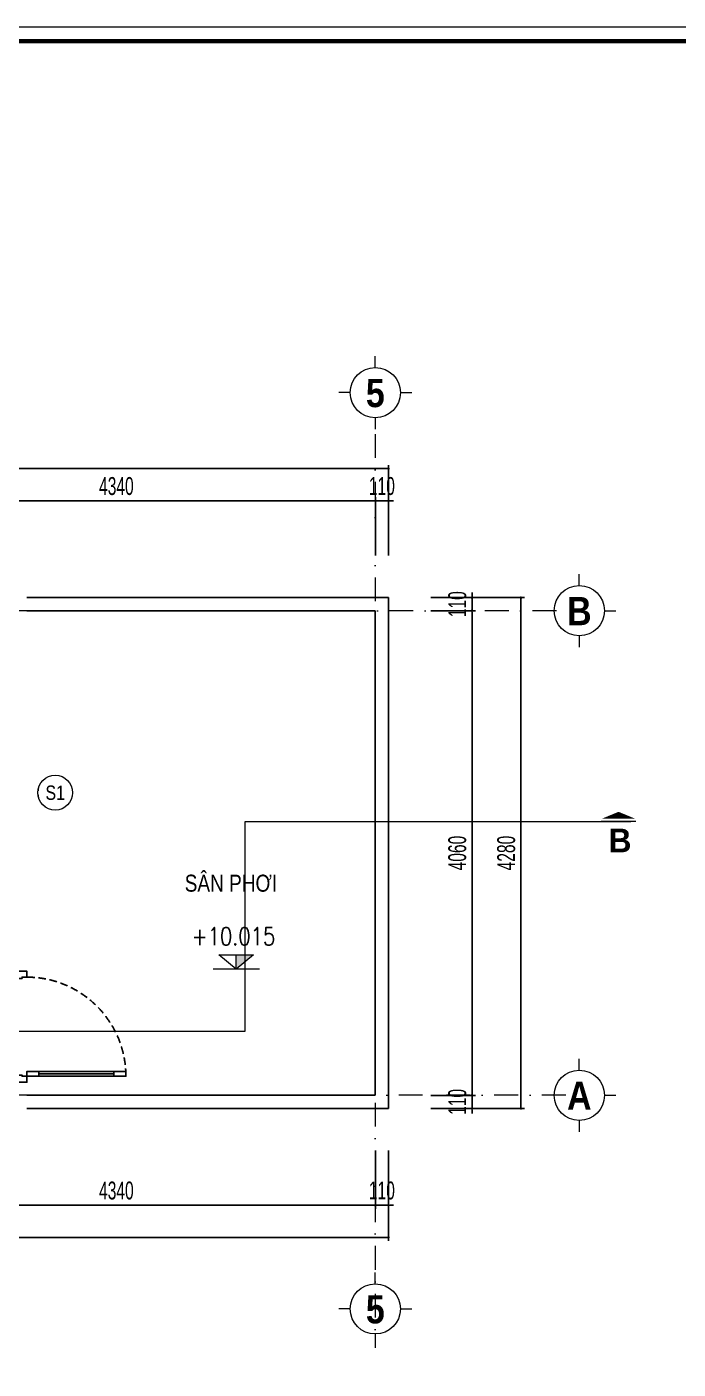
# Model space of a CAD drawing. Header units: millimetres. Extents: x 2565303 to 2664360, y -865723 to -262051.
# Drawn here: x 2645663 to 2651120, y -530047 to -518801 of the extents above; entities that cross this region are included whole.
import ezdxf
from ezdxf.enums import TextEntityAlignment as Align

# ---------------------------------------------------------------- set-up
doc = ezdxf.new("R2010")
doc.units = ezdxf.units.MM
doc.header["$LTSCALE"] = 10
doc.header["$MEASUREMENT"] = 0
for name, pattern in [('ACAD_ISO07W100', [3, 0, -3]), ('DASHDOT', [1, 0.5, -0.25, 0, -0.25]), ('HIDDEN', [9.525, 6.35, -3.175])]:
    doc.linetypes.add(name, pattern=pattern)
doc.layers.get('0').update_dxf_attribs({"linetype": 'CONTINUOUS'})
doc.layers.get('DEFPOINTS').update_dxf_attribs({"color": 10, "linetype": 'CONTINUOUS'})
for name, color, linetype, lineweight in [('- Nội Thất', 83, 'CONTINUOUS', 25), ('-thay1', 7, 'CONTINUOUS', 18), ('A-WIPEOUT', 254, 'ACAD_ISO07W100', 0), ('LC Dim', 8, 'CONTINUOUS', 13), ('LC ISO', 153, 'CONTINUOUS', 13), ('LC Khac', 4, 'CONTINUOUS', 9), ('LC MANH DUT', 35, 'HIDDEN', 5), ('LC Net manh', 250, 'CONTINUOUS', 5), ('LC Net truc', 134, 'DASHDOT', 5), ('LC Text1', 20, 'CONTINUOUS', 13), ('LC Text2', 7, 'CONTINUOUS', 13)]:
    doc.layers.add(name, color=color, linetype=linetype, lineweight=lineweight)
doc.layers.add('Khungten_LCDI', color=7, linetype='CONTINUOUS')
doc.layers.add('M3', color=3, linetype='CONTINUOUS')
doc.styles.add('General text 2', font='arial.ttf')
doc.styles.add('HOATBIF', font='hoatbif.shx', dxfattribs={"width": 0.65})
doc.styles.add('Khungten', font='', dxfattribs={"width": 0.9, "height": 5000})
doc.styles.add('LC 1', font='')
doc.styles.add('T1', font='Vnsimli.shx', dxfattribs={"width": 0.7})
doc.styles.add('T2', font='', dxfattribs={"width": 0.8})
doc.styles.add('Title', font='', dxfattribs={"width": 0.8})
doc.styles.get('Khungten').set_extended_font_data('.VnAvantH')
doc.styles.get('LC 1').set_extended_font_data('.VnAvantH', bold=True)
doc.styles.get('T2').set_extended_font_data('.VnArialH')
doc.styles.get('Title').set_extended_font_data('.VnBlackH')
doc.dimstyles.new('1-100 (1-60)', dxfattribs={"dimscale": 60, "dimtxt": 2.5, "dimasz": 0.35, "dimexe": 0.5, "dimexo": 0, "dimgap": 0.8, "dimtad": 1, "dimdec": 0, "dimzin": 0, "dimdsep": 46, "dimtxsty": 'HOATBIF', "dimblk1": 'DOT', "dimblk2": 'DOT', "dimsah": 1, "dimcen": -1, "dimdle": 1, "dimclrd": 256, "dimclre": 256, "dimclrt": 4, "dimadec": 3, "dimazin": 2, "dimtfac": 0.333333, "dimtdec": 0, "dimtix": 1, "dimtmove": 2, "dimatfit": 3, "dimldrblk": 'DOT', "dimfxl": 1, "dimtvp": 0.833333, "dimtolj": 1, "dimtzin": 0, "dimarcsym": 0})

# ---------------------------------------------------------------- blocks, each defined once
blk = doc.blocks.new('DOT')
at = {"layer": 'M3', "color": 0, "linetype": 'ByBlock'}
blk.add_line((-0.5, 0), (-1, 0), dxfattribs=at)
at = {"layer": 'M3', "color": 0, "linetype": 'ByBlock', "const_width": 0.5}
blk.add_lwpolyline([(-0.25, 0, 1), (0.25, 0, 1)], format="xyb", close=True, dxfattribs=at)
blk = doc.blocks.new('*D108')
at = {"layer": 'DEFPOINTS', "color": 0, "transparency": 16777216}
for p in [(2648583, -522772), (2644243, -523231), (2648583, -523231)]:
    blk.add_point(p, dxfattribs=at)
at = {"layer": 'LC Dim', "lineweight": -2, "transparency": 16777216}
for p, q in [((2644243, -523231), (2644243, -522742)), ((2644264, -522772), (2648562, -522772)), ((2648583, -523231), (2648583, -522742))]:
    blk.add_line(p, q, dxfattribs=at)
at = {"layer": 'LC Dim', "lineweight": -2, "transparency": 16777216, "xscale": 21, "yscale": 21, "zscale": 21, "rotation": 180}
blk.add_blockref('DOT', (2644243, -522772), dxfattribs=at)
at = {"layer": 'LC Dim', "lineweight": -2, "transparency": 16777216, "xscale": 21, "yscale": 21, "zscale": 21}
blk.add_blockref('DOT', (2648583, -522772), dxfattribs=at)
at = {"layer": 'LC Dim', "color": 4, "transparency": 16777216, "insert": (2646413, -522649), "char_height": 150, "attachment_point": 5, "style": 'HOATBIF'}
blk.add_mtext('\\A1;4340', dxfattribs=at)
blk = doc.blocks.new('*D109')
at = {"layer": 'DEFPOINTS', "color": 0, "transparency": 16777216}
for p in [(2648693, -522772), (2648583, -523231), (2648693, -523231)]:
    blk.add_point(p, dxfattribs=at)
at = {"layer": 'LC Dim', "lineweight": -2, "transparency": 16777216}
for p, q in [((2648562, -522772), (2648541, -522772)), ((2648583, -523231), (2648583, -522742)), ((2648583, -522772), (2648693, -522772)), ((2648693, -523231), (2648693, -522742)), ((2648714, -522772), (2648735, -522772))]:
    blk.add_line(p, q, dxfattribs=at)
at = {"layer": 'LC Dim', "lineweight": -2, "transparency": 16777216, "xscale": 21, "yscale": 21, "zscale": 21}
blk.add_blockref('DOT', (2648583, -522772), dxfattribs=at)
at = {"layer": 'LC Dim', "lineweight": -2, "transparency": 16777216, "xscale": 21, "yscale": 21, "zscale": 21, "rotation": 180}
blk.add_blockref('DOT', (2648693, -522772), dxfattribs=at)
at = {"layer": 'LC Dim', "color": 4, "transparency": 16777216, "insert": (2648638, -522649), "char_height": 150, "attachment_point": 5, "style": 'HOATBIF'}
blk.add_mtext('\\A1;110', dxfattribs=at)
blk = doc.blocks.new('*D110')
at = {"layer": 'DEFPOINTS', "color": 0, "transparency": 16777216}
for p in [(2633793, -522502), (2633793, -523231), (2648693, -523231)]:
    blk.add_point(p, dxfattribs=at)
at = {"layer": 'LC Dim', "lineweight": -2, "transparency": 16777216}
for p, q in [((2633793, -523231), (2633793, -522472)), ((2648693, -523231), (2648693, -522472)), ((2648672, -522502), (2633814, -522502))]:
    blk.add_line(p, q, dxfattribs=at)
at = {"layer": 'LC Dim', "lineweight": -2, "transparency": 16777216, "xscale": 21, "yscale": 21, "zscale": 21, "rotation": 180}
blk.add_blockref('DOT', (2633793, -522502), dxfattribs=at)
at = {"layer": 'LC Dim', "lineweight": -2, "transparency": 16777216, "xscale": 21, "yscale": 21, "zscale": 21}
blk.add_blockref('DOT', (2648693, -522502), dxfattribs=at)
at = {"layer": 'LC Dim', "color": 4, "transparency": 16777216, "insert": (2641613, -522379), "char_height": 150, "attachment_point": 5, "style": 'HOATBIF'}
blk.add_mtext('\\A1;14900', dxfattribs=at)
blk = doc.blocks.new('*D115')
at = {"layer": 'DEFPOINTS', "color": 0, "transparency": 16777216}
for p in [(2644243, -528214), (2648583, -528214), (2648583, -528674)]:
    blk.add_point(p, dxfattribs=at)
at = {"layer": 'LC Dim', "lineweight": -2, "transparency": 16777216}
for p, q in [((2644243, -528214), (2644243, -528704)), ((2648583, -528214), (2648583, -528704)), ((2644264, -528674), (2648562, -528674))]:
    blk.add_line(p, q, dxfattribs=at)
at = {"layer": 'LC Dim', "lineweight": -2, "transparency": 16777216, "xscale": 21, "yscale": 21, "zscale": 21, "rotation": 180}
blk.add_blockref('DOT', (2644243, -528674), dxfattribs=at)
at = {"layer": 'LC Dim', "lineweight": -2, "transparency": 16777216, "xscale": 21, "yscale": 21, "zscale": 21}
blk.add_blockref('DOT', (2648583, -528674), dxfattribs=at)
at = {"layer": 'LC Dim', "color": 4, "transparency": 16777216, "insert": (2646413, -528551), "char_height": 150, "attachment_point": 5, "style": 'HOATBIF'}
blk.add_mtext('\\A1;4340', dxfattribs=at)
blk = doc.blocks.new('*D116')
at = {"layer": 'DEFPOINTS', "color": 0, "transparency": 16777216}
for p in [(2648583, -528214), (2648693, -528214), (2648693, -528674)]:
    blk.add_point(p, dxfattribs=at)
at = {"layer": 'LC Dim', "lineweight": -2, "transparency": 16777216}
for p, q in [((2648583, -528214), (2648583, -528704)), ((2648693, -528214), (2648693, -528704)), ((2648562, -528674), (2648541, -528674)), ((2648583, -528674), (2648693, -528674)), ((2648714, -528674), (2648735, -528674))]:
    blk.add_line(p, q, dxfattribs=at)
at = {"layer": 'LC Dim', "lineweight": -2, "transparency": 16777216, "xscale": 21, "yscale": 21, "zscale": 21}
blk.add_blockref('DOT', (2648583, -528674), dxfattribs=at)
at = {"layer": 'LC Dim', "lineweight": -2, "transparency": 16777216, "xscale": 21, "yscale": 21, "zscale": 21, "rotation": 180}
blk.add_blockref('DOT', (2648693, -528674), dxfattribs=at)
at = {"layer": 'LC Dim', "color": 4, "transparency": 16777216, "insert": (2648638, -528551), "char_height": 150, "attachment_point": 5, "style": 'HOATBIF'}
blk.add_mtext('\\A1;110', dxfattribs=at)
blk = doc.blocks.new('*D117')
at = {"layer": 'DEFPOINTS', "color": 0, "transparency": 16777216}
for p in [(2633793, -528214), (2648693, -528214), (2633793, -528943)]:
    blk.add_point(p, dxfattribs=at)
at = {"layer": 'LC Dim', "lineweight": -2, "transparency": 16777216}
for p, q in [((2633793, -528214), (2633793, -528973)), ((2648693, -528214), (2648693, -528973)), ((2648672, -528943), (2633814, -528943))]:
    blk.add_line(p, q, dxfattribs=at)
at = {"layer": 'LC Dim', "lineweight": -2, "transparency": 16777216, "xscale": 21, "yscale": 21, "zscale": 21, "rotation": 180}
blk.add_blockref('DOT', (2633793, -528943), dxfattribs=at)
at = {"layer": 'LC Dim', "lineweight": -2, "transparency": 16777216, "xscale": 21, "yscale": 21, "zscale": 21}
blk.add_blockref('DOT', (2648693, -528943), dxfattribs=at)
at = {"layer": 'LC Dim', "color": 4, "transparency": 16777216, "insert": (2641613, -528820), "char_height": 150, "attachment_point": 5, "style": 'HOATBIF'}
blk.add_mtext('\\A1;14900', dxfattribs=at)
blk = doc.blocks.new('*D122')
at = {"layer": 'DEFPOINTS', "color": 0, "transparency": 16777216}
for p in [(2649048, -523583), (2649048, -523693), (2649393, -523693)]:
    blk.add_point(p, dxfattribs=at)
at = {"layer": 'LC Dim', "lineweight": -2, "transparency": 16777216}
for p, q in [((2649048, -523583), (2649423, -523583)), ((2649393, -523562), (2649393, -523541)), ((2649393, -523583), (2649393, -523693)), ((2649048, -523693), (2649423, -523693)), ((2649393, -523714), (2649393, -523735))]:
    blk.add_line(p, q, dxfattribs=at)
at = {"layer": 'LC Dim', "lineweight": -2, "transparency": 16777216, "xscale": 21, "yscale": 21, "zscale": 21}
for p, rotation in [((2649393, -523583), 270), ((2649393, -523693), 90)]:
    blk.add_blockref('DOT', p, dxfattribs=dict(at, rotation=rotation))
at = {"layer": 'LC Dim', "color": 4, "transparency": 16777216, "insert": (2649270, -523638), "char_height": 150, "attachment_point": 5, "rotation": 90, "style": 'HOATBIF'}
blk.add_mtext('\\A1;110', dxfattribs=at)
blk = doc.blocks.new('*D123')
at = {"layer": 'DEFPOINTS', "color": 0, "transparency": 16777216}
for p in [(2649048, -523693), (2649048, -527753), (2649393, -527753)]:
    blk.add_point(p, dxfattribs=at)
at = {"layer": 'LC Dim', "lineweight": -2, "transparency": 16777216}
for p, q in [((2649048, -523693), (2649423, -523693)), ((2649393, -523714), (2649393, -527732)), ((2649048, -527753), (2649423, -527753))]:
    blk.add_line(p, q, dxfattribs=at)
at = {"layer": 'LC Dim', "lineweight": -2, "transparency": 16777216, "xscale": 21, "yscale": 21, "zscale": 21}
for p, rotation in [((2649393, -523693), 90), ((2649393, -527753), 270)]:
    blk.add_blockref('DOT', p, dxfattribs=dict(at, rotation=rotation))
at = {"layer": 'LC Dim', "color": 4, "transparency": 16777216, "insert": (2649270, -525723), "char_height": 150, "attachment_point": 5, "rotation": 90, "style": 'HOATBIF'}
blk.add_mtext('\\A1;4060', dxfattribs=at)
blk = doc.blocks.new('*D124')
at = {"layer": 'DEFPOINTS', "color": 0, "transparency": 16777216}
for p in [(2649048, -527753), (2649048, -527863), (2649393, -527863)]:
    blk.add_point(p, dxfattribs=at)
at = {"layer": 'LC Dim', "lineweight": -2, "transparency": 16777216}
for p, q in [((2649048, -527753), (2649423, -527753)), ((2649393, -527732), (2649393, -527711)), ((2649393, -527753), (2649393, -527863)), ((2649048, -527863), (2649423, -527863)), ((2649393, -527884), (2649393, -527905))]:
    blk.add_line(p, q, dxfattribs=at)
at = {"layer": 'LC Dim', "lineweight": -2, "transparency": 16777216, "xscale": 21, "yscale": 21, "zscale": 21}
for p, rotation in [((2649393, -527753), 270), ((2649393, -527863), 90)]:
    blk.add_blockref('DOT', p, dxfattribs=dict(at, rotation=rotation))
at = {"layer": 'LC Dim', "color": 4, "transparency": 16777216, "insert": (2649270, -527808), "char_height": 150, "attachment_point": 5, "rotation": 90, "style": 'HOATBIF'}
blk.add_mtext('\\A1;110', dxfattribs=at)
blk = doc.blocks.new('*D125')
at = {"layer": 'DEFPOINTS', "color": 0, "transparency": 16777216}
for p in [(2649048, -523583), (2649803, -523583), (2649048, -527863)]:
    blk.add_point(p, dxfattribs=at)
at = {"layer": 'LC Dim', "lineweight": -2, "transparency": 16777216}
for p, q in [((2649048, -523583), (2649833, -523583)), ((2649803, -527842), (2649803, -523604)), ((2649048, -527863), (2649833, -527863))]:
    blk.add_line(p, q, dxfattribs=at)
at = {"layer": 'LC Dim', "lineweight": -2, "transparency": 16777216, "xscale": 21, "yscale": 21, "zscale": 21}
for p, rotation in [((2649803, -523583), 90), ((2649803, -527863), 270)]:
    blk.add_blockref('DOT', p, dxfattribs=dict(at, rotation=rotation))
at = {"layer": 'LC Dim', "color": 4, "transparency": 16777216, "insert": (2649680, -525723), "char_height": 150, "attachment_point": 5, "rotation": 90, "style": 'HOATBIF'}
blk.add_mtext('\\A1;4280', dxfattribs=at)
blk = doc.blocks.new('*U49')
blk.add_line((-70, 100), (-70, 730))
for points in [[(-50, 0), (-50, 830), (-90, 830), (-90, 0)], [(-50, 100), (-90, 100), (-90, 730), (-50, 730)], [(0, -110), (-60, -110), (-60, -40), (-50, -40), (-50, 0), (0, 0)], [(-930, -110), (-870, -110), (-870, -40), (-880, -40), (-880, 0), (-930, 0)]]:
    blk.add_lwpolyline(points, close=True)
at = {"linetype": 'HIDDEN'}
blk.add_arc((-50, 0), 830, 90, 180, dxfattribs=at)
blk = doc.blocks.new('lcdi fix')
at = {"layer": 'DEFPOINTS', "lineweight": 0}
blk.add_lwpolyline([(-1200, -14850), (-1200, 14850), (40800, 14850), (40800, -14850)], close=True, dxfattribs=at)
at = {"layer": 'Khungten_LCDI', "color": 5, "lineweight": 60}
blk.add_lwpolyline([(0, -14650), (0, 14650), (40600, 14650), (40600, -14650)], close=True, dxfattribs=at)
at = {"color": 7, "style": 'Khungten', "width": 0.8}
for tag, p in [('REVISION', (39499, -10746)), ('NGAYHT', (39546, -11609))]:
    blk.add_attdef(tag, text='', height=200, dxfattribs=at).set_placement(p, align=Align.CENTER)
at = {"layer": 'LC Text1', "style": 'Title', "width": 1.485915}
for tag, p, p2 in [('TENBANVE1', (36913, -8886), (40339, -8886)), ('TENBANVE2', (36913, -9562), (40339, -9562))]:
    blk.add_attdef(tag, text='', height=250, dxfattribs=at).set_placement(p, p2, align=Align.FIT)
at = {"layer": 'LC Text1', "style": 'Title', "width": 0.7}
blk.add_attdef('SOBANVE', text='', height=250, dxfattribs=at).set_placement((39562, -13896), align=Align.CENTER)
blk = doc.blocks.new('TTRUC')
at = {"layer": 'LC ISO'}
for p, q in [((0, 6.95), (0, 10.13)), ((-6.95, 0), (-10.13, 0)), ((6.95, 0), (10.13, 0)), ((0, -6.95), (0, -10.13))]:
    blk.add_line(p, q, dxfattribs=at)
at = {"layer": 'LC Net manh'}
blk.add_circle((0, 0), 6.95, dxfattribs=at)
blk = doc.blocks.new('Caodo1')
at = {"layer": 'LC Text1'}
blk.add_hatch(color=256, dxfattribs=at).paths.add_polyline_path([(0, 200), (0, 0), (243, 200)])
for p, q in [((0, 0), (0, 200)), ((324, 0), (-324, 0))]:
    blk.add_line(p, q, dxfattribs=at)
blk.add_lwpolyline([(-243, 200), (243, 200), (0, 0), (0, 0)], close=True, dxfattribs=at)
at = {"layer": 'LC Text1', "style": 'T1', "width": 0.8}
blk.add_attdef('%%P0,00', text='', height=250, dxfattribs=at).set_placement((-39, 460), align=Align.MIDDLE_CENTER)
blk = doc.blocks.new('*U262')
at = {"layer": 'A-WIPEOUT'}
blk.add_lwpolyline([(0, 4.25), (-2.5, 3.44), (-4.04, 1.31), (-4.04, -1.31), (-2.5, -3.44), (0, -4.25), (2.5, -3.44), (4.04, -1.31), (4.04, 1.31), (2.5, 3.44)], close=True, dxfattribs=at)
at = {"layer": 'LC Text1', "style": 'General text 2', "width": 0.8, "flags": 8}
blk.add_attdef('SYMBOL', text='', height=3.5, dxfattribs=at).set_placement((0, 0), align=Align.MIDDLE_CENTER)
blk.add_wipeout([(0, 4.25), (-2.5, 3.44), (-4.04, 1.31), (-4.04, -1.31), (-2.5, -3.44), (0, -4.25), (2.5, -3.44), (4.04, -1.31), (4.04, 1.31), (2.5, 3.44)]).dxf.layer = 'A-WIPEOUT'
at = {"layer": 'LC ISO'}
blk.add_circle((0, 0), 4.25, dxfattribs=at)

msp = doc.modelspace()

# ---------------------------------------------------------------- linework, layer by layer
at = {"layer": '- Nội Thất'}
for p, q in [((2648692.7, -523582.6), (2645662.7, -523582.6)), ((2648692.7, -527862.6), (2648692.7, -523582.6)), ((2648582.7, -523692.6), (2645662.7, -523692.6)), ((2648582.7, -527752.6), (2648582.7, -523692.6)), ((2645662.7, -527752.6), (2648582.7, -527752.6)), ((2645662.7, -527862.6), (2648692.7, -527862.6))]:
    msp.add_line(p, q, dxfattribs=at)
at = {"layer": 'LC Khac', "color": 1, "ltscale": 2}
msp.add_line((2650766.5, -525457.9), (2650475.2, -525457.9), dxfattribs=at)
msp.add_lwpolyline([(2650620.9, -525377.5, 0, 282.9, 0), (2650620.9, -525435.9, 165, 165, 0)], format="xyseb", dxfattribs=at)
at = {"layer": 'LC MANH DUT', "ltscale": 300}
for p, q in [((2647492.6, -527215.9), (2647492.6, -525457.9)), ((2647492.6, -525457.9), (2650725, -525457.9)), ((2642181.9, -527215.9), (2647492.6, -527215.9))]:
    msp.add_line(p, q, dxfattribs=at)
at = {"layer": 'LC Net truc', "ltscale": 40}
for p, q in [((2648582.7, -522212.9), (2648582.7, -529868.7)), ((2650100.4, -523692.6), (2631888.3, -523692.6)), ((2650179.1, -527752.6), (2631930.1, -527752.6))]:
    msp.add_line(p, q, dxfattribs=at)

# ---------------------------------------------------------------- block references
at = {"layer": '- Nội Thất', "rotation": 270}
msp.add_blockref('*U49', (2645662.7, -527642.6), dxfattribs=at)
at = {"layer": '-thay1', "xscale": 0.6000000155618181, "yscale": 0.6000000155618181, "zscale": 0.6000000155618181}
msp.add_blockref('lcdi fix', (2630355.3, -527710.9), dxfattribs=at)
at = {"layer": 'LC ISO', "xscale": 30.23532588053422, "yscale": 30.23532588053422, "zscale": 30.23532588053422}
for p in [(2648582.7, -521865.4), (2650292.2, -523692.6), (2650292.2, -527752.6), (2648582.7, -529542.2)]:
    msp.add_blockref('TTRUC', p, dxfattribs=at)
at = {"layer": 'LC Text1'}
ref = msp.add_blockref('Caodo1', (2647417.4, -526696.4), dxfattribs=dict(at, xscale=0.5999999999992269, yscale=0.5999999999992269, zscale=0.5999999999992269))
ref.add_attrib('%%P0,00', '+10.015', dxfattribs={"layer": 'LC Text2', "height": 150, "style": 'T1', "width": 0.8}).set_placement((2647394, -526420.7), align=Align.MIDDLE_CENTER)

# ---------------------------------------------------------------- texts
at = {"ltscale": 2, "style": 'LC 1'}
msp.add_attdef('B', text='B', height=198, dxfattribs=at).set_placement((2650633.9, -525617.8), align=Align.MIDDLE_CENTER)
at = {"layer": 'LC Text1', "ltscale": 0.2, "style": 'LC 1', "width": 0.9}
for s, p in [('5', (2648582.7, -522058)), ('b', (2650292.2, -523885.2)), ('a', (2650292.2, -527945.2)), ('5', (2648582.7, -529734.8))]:
    msp.add_text(s, height=236.7, dxfattribs=at).set_placement(p, align=Align.BOTTOM_CENTER)
at = {"layer": 'LC Text2', "style": 'T2', "width": 0.8}
msp.add_text('s©n ph¬i', height=142.56, dxfattribs=at).set_placement((2646985.6, -526046.7))

# ---------------------------------------------------------------- dimensions: what is measured, and where the dimension line sits
at = {"layer": 'LC Dim'}
for base, p1, p2, picture, middle in [((2633792.7, -522501.9), (2648692.7, -523231.4), (2633792.7, -523231.4), '*D110', (2641612.7, -522378.9)), ((2633792.7, -528943.2), (2648692.7, -528213.7), (2633792.7, -528213.7), '*D117', (2641612.7, -528820.2))]:
    dim = msp.add_linear_dim(base=base, p1=p1, p2=p2, dimstyle='1-100 (1-60)', dxfattribs=at)
    dim.commit()
    dim.dimension.update_dxf_attribs({"geometry": picture, "text_midpoint": middle, "dimtype": 160})
for base, p1, p2, picture, middle in [((2648582.7, -522771.6), (2644242.7, -523231.4), (2648582.7, -523231.4), '*D108', (2646412.7, -522648.6)), ((2648692.7, -522771.6), (2648582.7, -523231.4), (2648692.7, -523231.4), '*D109', (2648637.7, -522648.6)), ((2648582.7, -528673.6), (2644242.7, -528213.7), (2648582.7, -528213.7), '*D115', (2646412.7, -528550.6)), ((2648692.7, -528673.6), (2648582.7, -528213.7), (2648692.7, -528213.7), '*D116', (2648637.7, -528550.6))]:
    dim = msp.add_linear_dim(base=base, p1=p1, p2=p2, dimstyle='1-100 (1-60)', dxfattribs=at)
    dim.commit()
    dim.dimension.update_dxf_attribs({"geometry": picture, "text_midpoint": middle})
for base, p1, p2, picture, middle in [((2649392.9, -523692.6), (2649048, -523582.6), (2649048, -523692.6), '*D122', (2649269.9, -523637.6)), ((2649802.9, -523582.6), (2649048, -527862.6), (2649048, -523582.6), '*D125', (2649679.9, -525722.6)), ((2649392.9, -527752.6), (2649048, -523692.6), (2649048, -527752.6), '*D123', (2649269.9, -525722.6)), ((2649392.9, -527862.6), (2649048, -527752.6), (2649048, -527862.6), '*D124', (2649269.9, -527807.6))]:
    dim = msp.add_linear_dim(base=base, p1=p1, p2=p2, angle=90, dimstyle='1-100 (1-60)', dxfattribs=at)
    dim.commit()
    dim.dimension.update_dxf_attribs({"geometry": picture, "text_midpoint": middle})

# ---------------------------------------------------------------- next in the draw order: block references
at = {"layer": 'LC Text1'}
ref = msp.add_blockref('*U262', (2645900.6, -525217.2), dxfattribs=dict(at, xscale=34.30588235291634, yscale=34.30588235291634, zscale=34.30588235291634))
ref.add_attrib('SYMBOL', 'S1', dxfattribs={"height": 120.07, "style": 'General text 2', "width": 0.8}).set_placement((2645900.6, -525217.2), align=Align.MIDDLE_CENTER)

doc.saveas('drawing.dxf')
